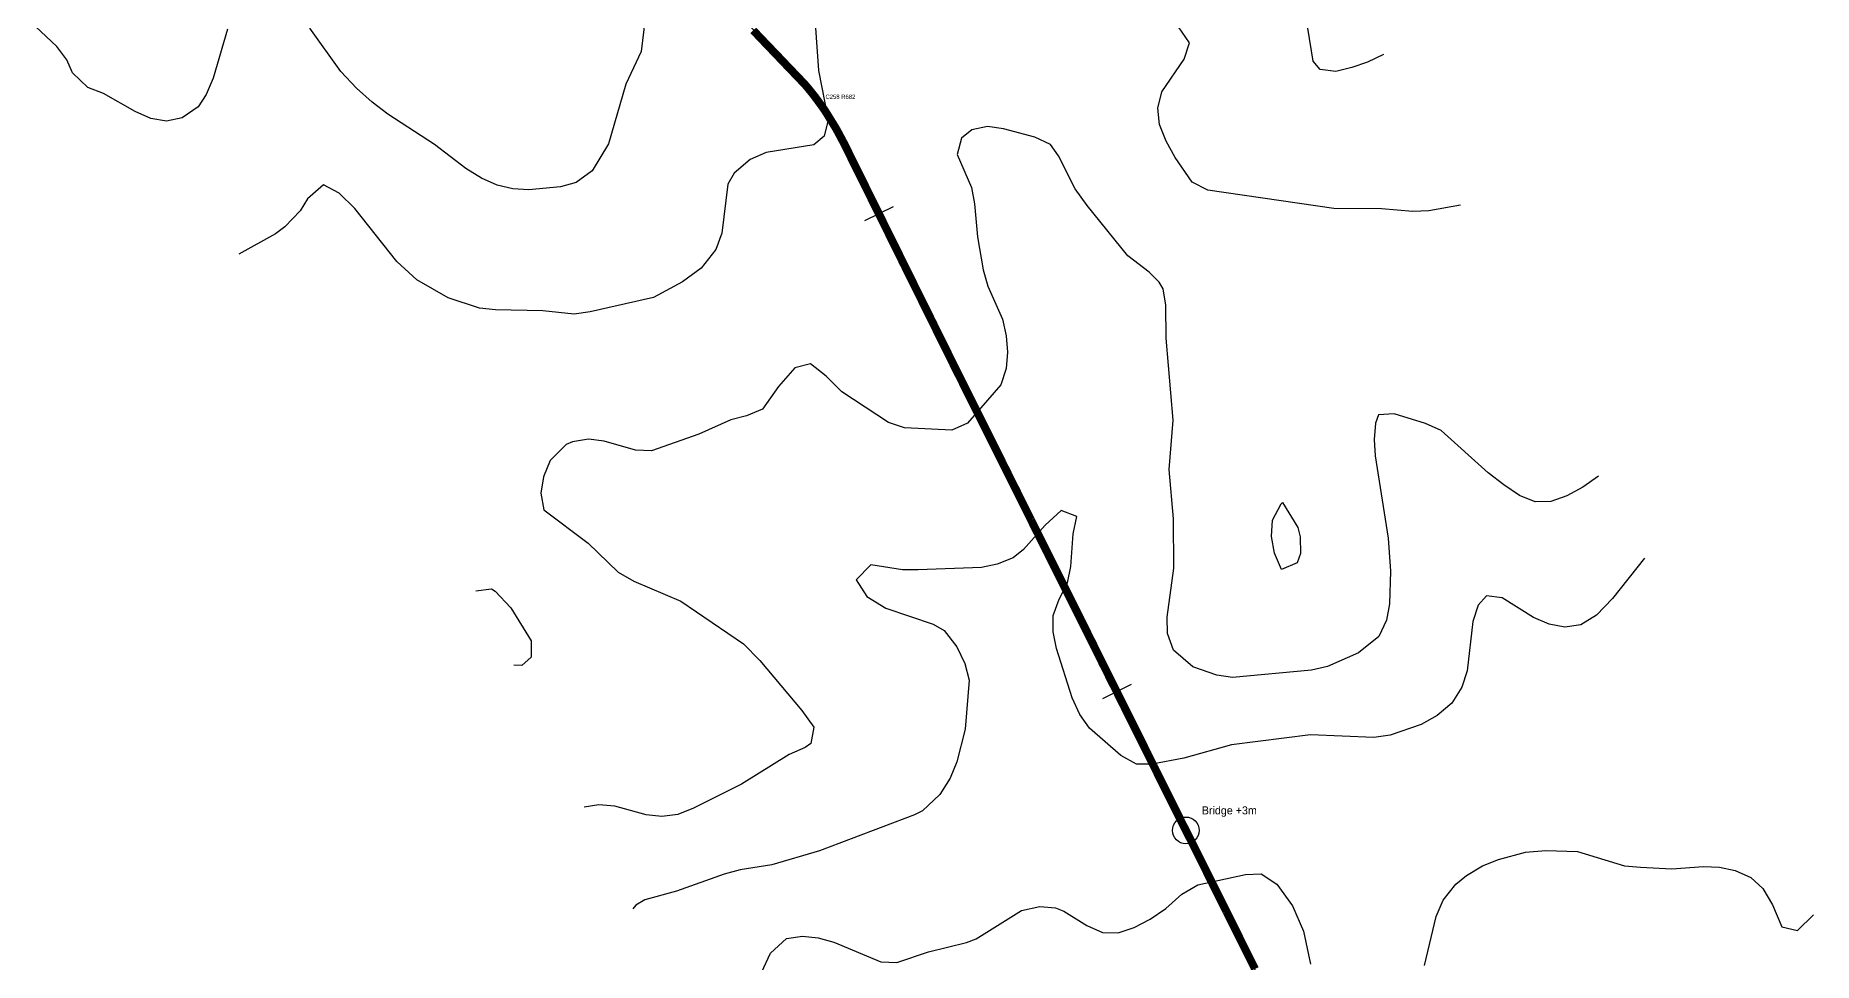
# Model space of a CAD drawing. Header units: metres. Extents: x 697254 to 930473, y 8023396 to 8227001.
# Drawn here: x 797359 to 800692, y 8121724 to 8123461 of the extents above; entities that cross this region are included whole.
import ezdxf

# ---------------------------------------------------------------- set-up
doc = ezdxf.new("R2010")
doc.units = ezdxf.units.M
for name, color, linetype in [('ALIGNMENT_FITTED', 4, 'Continuous'), ('CENTRELINE', 7, 'Continuous'), ('CHAINAGE', 7, 'Continuous'), ('CONTOUR_10M', 33, 'Continuous'), ('CONTOUR_INDEX_50M', 34, 'Continuous'), ('CURVE_LABELS', 4, 'Continuous'), ('GRADE_0-4', 3, 'Continuous'), ('GRADE_4-6', 2, 'Continuous'), ('PROFILE_FLAGS', 6, 'Continuous')]:
    doc.layers.add(name, color=color, linetype=linetype)

msp = doc.modelspace()

# ---------------------------------------------------------------- linework, layer by layer
at = {"layer": 'ALIGNMENT_FITTED'}
for p, q in [((798760.6, 8123414.5), (797749.3, 8124456.9)), ((799777.3, 8121445.6), (798881.5, 8123243.7))]:
    msp.add_line(p, q, dxfattribs=at)
msp.add_arc((798271.1, 8122939.6), 682, 26.4809, 44.1323, dxfattribs=at)
at = {"layer": 'CENTRELINE'}
msp.add_polyline3d([(799640.7, 8121720.9, 1145.2), (799636.2, 8121729.9, 1145.2), (799631.7, 8121738.9, 1145.1), (799627.3, 8121747.8, 1144.9), (799622.8, 8121756.8, 1144.9), (799618.3, 8121765.7, 1144.8), (799613.9, 8121774.7, 1144.5), (799609.4, 8121783.6, 1143.9), (799604.9, 8121792.6, 1143.7), (799600.5, 8121801.5, 1143.6), (799596, 8121810.5, 1143.5), (799591.5, 8121819.5, 1143.3), (799587.1, 8121828.4, 1142.7), (799582.6, 8121837.4, 1142.1), (799578.1, 8121846.3, 1141.4), (799573.7, 8121855.3, 1140.7), (799569.2, 8121864.2, 1140.1), (799564.8, 8121873.2, 1139.7), (799560.3, 8121882.1, 1139.4), (799555.8, 8121891.1, 1138.9), (799551.4, 8121900.1, 1138.1), (799546.9, 8121909, 1137.1), (799542.4, 8121918, 1136.3), (799538, 8121926.9, 1135.6), (799533.5, 8121935.9, 1135.5), (799529, 8121944.8, 1135.4), (799524.5, 8121953.8, 1135.3), (799520, 8121962.7, 1135.2), (799515.4, 8121971.6, 1135), (799510.9, 8121980.5, 1134.9), (799506.4, 8121989.5, 1134.8), (799502, 8121998.4, 1134.7), (799497.5, 8122007.4, 1134.6), (799493.1, 8122016.3, 1135.3), (799488.6, 8122025.3, 1135.8), (799484.1, 8122034.3, 1136.2), (799479.7, 8122043.2, 1136.8), (799475.2, 8122052.2, 1137.5), (799470.7, 8122061.1, 1138), (799466.3, 8122070.1, 1138.6), (799461.8, 8122079.1, 1139), (799457.4, 8122088, 1139.3), (799452.9, 8122097, 1139.6), (799448.4, 8122105.9, 1140.1), (799444, 8122114.9, 1140.6), (799439.5, 8122123.8, 1140.9), (799435.1, 8122132.8, 1141.3), (799430.6, 8122141.8, 1141.7), (799426.1, 8122150.7, 1142), (799421.7, 8122159.7, 1142.5), (799417.2, 8122168.6, 1142.9), (799412.8, 8122177.6, 1143.2), (799408.3, 8122186.5, 1143.4), (799403.8, 8122195.5, 1143.8), (799399.4, 8122204.5, 1144.1), (799394.9, 8122213.4, 1144.6), (799390.4, 8122222.4, 1144.9), (799386, 8122231.3, 1144.9), (799381.5, 8122240.3, 1144.9), (799377, 8122249.2, 1144.8), (799372.5, 8122258.2, 1144.6), (799368.1, 8122267.1, 1144.4), (799363.6, 8122276.1, 1144.2), (799359.1, 8122285, 1144.2), (799354.7, 8122294, 1144.2), (799350.2, 8122302.9, 1144.1), (799345.7, 8122311.9, 1144), (799341.3, 8122320.9, 1143.8), (799336.8, 8122329.8, 1143.6), (799332.3, 8122338.8, 1143.6), (799327.9, 8122347.7, 1143.4), (799323.4, 8122356.7, 1143), (799318.9, 8122365.6, 1142.5), (799314.5, 8122374.6, 1141.9), (799310, 8122383.5, 1141.5), (799305.5, 8122392.5, 1141.3), (799301, 8122401.4, 1141), (799296.6, 8122410.4, 1140.5), (799292.1, 8122419.3, 1139.9), (799287.6, 8122428.3, 1139.1), (799283.2, 8122437.3, 1138.3), (799278.7, 8122446.2, 1137.9), (799274.2, 8122455.2, 1137.8), (799269.8, 8122464.1, 1137.7), (799265.3, 8122473.1, 1137.8), (799260.8, 8122482, 1137.9), (799256.4, 8122491, 1137.6), (799251.9, 8122499.9, 1137.3), (799247.4, 8122508.9, 1137.9), (799242.9, 8122517.8, 1138.7), (799238.5, 8122526.8, 1139.3), (799234, 8122535.7, 1140), (799229.5, 8122544.7, 1140.5), (799225.1, 8122553.7, 1141), (799220.6, 8122562.6, 1141.5), (799216.1, 8122571.6, 1142.1), (799211.7, 8122580.5, 1142.6), (799207.2, 8122589.5, 1143), (799202.7, 8122598.4, 1143.4), (799198.3, 8122607.4, 1143.8), (799193.8, 8122616.3, 1144.2), (799189.3, 8122625.3, 1144.9), (799184.8, 8122634.2, 1145.6), (799180.4, 8122643.2, 1146.2), (799175.9, 8122652.1, 1146.6), (799171.4, 8122661.1, 1146.9), (799167, 8122670, 1147.1), (799162.5, 8122679, 1147.4), (799158, 8122688, 1147.9), (799153.6, 8122696.9, 1148.2), (799149.1, 8122705.9, 1148.4), (799144.6, 8122714.8, 1148.3), (799140.1, 8122723.8, 1148.5), (799135.7, 8122732.7, 1148.7), (799131.2, 8122741.7, 1149.1), (799126.7, 8122750.6, 1149.7), (799122.3, 8122759.6, 1150.1), (799117.8, 8122768.5, 1150.4), (799113.3, 8122777.5, 1150.5), (799108.9, 8122786.4, 1150.8), (799104.4, 8122795.4, 1151.1), (799099.9, 8122804.4, 1151.4), (799095.5, 8122813.3, 1151.8), (799091, 8122822.3, 1152.2), (799086.5, 8122831.2, 1152.4), (799082, 8122840.2, 1152.4), (799077.6, 8122849.1, 1152.5), (799073.1, 8122858.1, 1152.6), (799068.7, 8122867.1, 1152.7), (799064.3, 8122876, 1152.7), (799059.8, 8122885, 1152.7), (799055.4, 8122894, 1152.8), (799050.9, 8122902.9, 1152.9), (799046.5, 8122911.9, 1153.1), (799042.1, 8122920.9, 1153.3), (799037.6, 8122929.8, 1153.4), (799033.2, 8122938.8, 1153.5), (799028.7, 8122947.8, 1153.6), (799024.3, 8122956.7, 1153.7), (799019.9, 8122965.7, 1153.8), (799015.4, 8122974.7, 1154.2), (799011, 8122983.6, 1154.3), (799006.5, 8122992.6, 1153.9), (799002.1, 8123001.6, 1154), (798997.7, 8123010.5, 1154), (798993.2, 8123019.5, 1153.9), (798988.8, 8123028.5, 1154.1), (798984.3, 8123037.4, 1154.3), (798979.9, 8123046.4, 1154.4), (798975.5, 8123055.4, 1154.4), (798971, 8123064.4, 1154.5), (798966.6, 8123073.3, 1154.6), (798962.1, 8123082.3, 1154.8), (798957.7, 8123091.3, 1155.4), (798953.3, 8123100.2, 1156), (798948.8, 8123109.2, 1156.4), (798944.4, 8123118.2, 1156.7), (798939.9, 8123127.1, 1156.8), (798935.5, 8123136.1, 1157), (798931, 8123145.1, 1157.3), (798926.6, 8123154, 1157.6), (798922.2, 8123163, 1157.7), (798917.7, 8123172, 1157.5), (798913.3, 8123180.9, 1157.1), (798908.8, 8123189.9, 1157.1), (798904.4, 8123198.8, 1157.2), (798899.9, 8123207.8, 1157.8), (798895.5, 8123216.8, 1158.2), (798891, 8123225.7, 1158.5), (798886.6, 8123234.7, 1158.8), (798882.2, 8123243.7, 1159), (798877.8, 8123252.7, 1159.1), (798873.2, 8123261.6, 1159.2), (798868.5, 8123270.4, 1159.3), (798863.8, 8123279.3, 1159.4), (798858.9, 8123288, 1159.7), (798853.7, 8123296.5, 1160), (798848.4, 8123305, 1160.4), (798843.2, 8123313.6, 1160.4), (798837.8, 8123322, 1160.5), (798832, 8123330.1, 1160.6), (798826.1, 8123338.2, 1160.6), (798820.2, 8123346.3, 1160.7), (798814, 8123354.1, 1160.8), (798807.7, 8123361.9, 1160.9), (798801.2, 8123369.5, 1161.1), (798794.3, 8123376.8, 1161.3), (798787.4, 8123384, 1161.7), (798780.5, 8123391.2, 1162.3), (798773.5, 8123398.5, 1163), (798766.6, 8123405.7, 1163.4), (798759.7, 8123412.9, 1163.5), (798752.8, 8123420.2, 1163.4), (798745.9, 8123427.4, 1163.5), (798739, 8123434.6, 1163.8), (798732, 8123441.9, 1164.1), (798725.1, 8123449.1, 1164.5), (798718.2, 8123456.3, 1164.9), (798711.3, 8123463.6, 1165.3)], dxfattribs=at)
at = {"layer": 'CHAINAGE'}
for p, q in [((798966.8, 8123140.4), (798913, 8123113.8)), ((799412.8, 8122244.7), (799359.1, 8122217.9))]:
    msp.add_line(p, q, dxfattribs=at)
at = {"layer": 'CONTOUR_10M'}
for points, elevation in [([(798818, 8123519), (798826.7, 8123395.8), (798844.8, 8123303.3), (798837.2, 8123272.6), (798817.7, 8123256.2), (798728.7, 8123241.8), (798698.9, 8123228.8), (798668.9, 8123203.4), (798656.7, 8123182.9), (798645.4, 8123090.7), (798634, 8123060.1), (798607.1, 8123025.1), (798571.6, 8122999.5), (798517.5, 8122970.5), (798398.7, 8122943.4), (798369, 8122938.9), (798309.9, 8122945.1), (798221.1, 8122946.8), (798191.5, 8122950.5), (798132.6, 8122969.3), (798073.9, 8123003.3), (798036.2, 8123037.9), (797957.3, 8123137.2), (797928.1, 8123165.6), (797898.7, 8123181.4), (797868.7, 8123155.2), (797854.8, 8123132.8), (797826.1, 8123102.4), (797808.6, 8123089.5), (797740, 8123051.3)], 1160), ([(797719, 8123473.1), (797691.9, 8123381.2), (797678.5, 8123350.7), (797663.9, 8123327.6), (797634, 8123306.8), (797604.3, 8123300.6), (797574.8, 8123305.7), (797545.4, 8123318.5), (797486.6, 8123352.2), (797457.2, 8123363.5), (797428, 8123391.3), (797417.3, 8123415.9), (797399.1, 8123440.6), (797358.9, 8123478.3)], 1170), ([(798501.9, 8123492.8), (798494.3, 8123431.3), (798465.5, 8123370.2), (798432.8, 8123258.3), (798402.5, 8123207.6), (798372.6, 8123185.6), (798342.8, 8123177.9), (798283.5, 8123171.7), (798253.9, 8123173.6), (798224.4, 8123180.7), (798195, 8123193.7), (798165.7, 8123211.9), (798107.1, 8123257.2), (798019.1, 8123313.5), (797989.8, 8123336.5), (797960.5, 8123362.5), (797931.4, 8123394), (797873.3, 8123475.2)], 1170), ([(800030.1, 8123143.5), (799970.7, 8123132.4), (799941.1, 8123131.3), (799882, 8123136.6), (799793.1, 8123136.8), (799556.8, 8123171.3), (799527.4, 8123186.6), (799495.7, 8123232.4), (799478.4, 8123263.4), (799465.8, 8123294.4), (799463.1, 8123325.2), (799470.6, 8123355.8), (799512.4, 8123416.8), (799522.3, 8123447.4), (799501.9, 8123477.4)], 1160), ([(799886.1, 8123425.5), (799856.3, 8123411), (799826.5, 8123401), (799796.8, 8123394), (799767.3, 8123397.4), (799754.2, 8123413.3), (799744.3, 8123475)], 1170), ([(799693.9, 8122583.5), (799696.4, 8122586), (799725.3, 8122538.9), (799729.9, 8122521.4), (799730.1, 8122490.7), (799724.4, 8122472.9), (799694.6, 8122460.6), (799681.9, 8122491.4), (799676.3, 8122522.2), (799677.8, 8122552.9), (799693.9, 8122583.5)], 1160), ([(800375.6, 8122481.8), (800315.6, 8122405.9), (800285.6, 8122375.1), (800255.7, 8122356.7), (800226, 8122352.2), (800196.5, 8122358.3), (800167.1, 8122370.4), (800108.4, 8122407.3), (800078.8, 8122411), (800063.3, 8122393.6), (800053.3, 8122363), (800042.9, 8122270.8), (800033, 8122240.2), (800014.1, 8122209.7), (799986.8, 8122186.9), (799956.9, 8122170), (799898.4, 8122149.8), (799867.8, 8122145.8), (799749.4, 8122150.4), (799601.1, 8122132.1), (799511.9, 8122107.2), (799452.5, 8122095.8), (799422.9, 8122096), (799393.5, 8122111.9), (799335, 8122163.3), (799316.7, 8122188.9), (799302.4, 8122219.9), (799273, 8122312.6), (799266.9, 8122343.5), (799266.6, 8122374.2), (799277.8, 8122404.8), (799293.6, 8122435.4), (799299.6, 8122466.1), (799303.9, 8122527.5), (799311.1, 8122560.1), (799281.7, 8122570.8), (799251.7, 8122543.5), (799210.9, 8122498.1), (799191.6, 8122482.4), (799161.8, 8122470.3), (799132.1, 8122464.4), (799013.6, 8122459.6), (798984, 8122459.8), (798924.9, 8122469.1), (798897.5, 8122441.1), (798917.4, 8122410), (798953.3, 8122388.1), (799041.7, 8122357.8), (799062.1, 8122346.4), (799085.9, 8122315.3), (799101.4, 8122284.3), (799109.3, 8122253.4), (799101.7, 8122161.2), (799086.4, 8122099.9), (799073.8, 8122069.3), (799054.1, 8122038.9), (799021.6, 8122008.5), (799007, 8122000.8), (798828.4, 8121933.5), (798739.2, 8121906.8), (798679.9, 8121897.8), (798650.1, 8121889.8), (798560.8, 8121857.5), (798501.4, 8121841.3), (798484.5, 8121831.6), (798478.4, 8121824.6)], 1140), ([(798184.1, 8122420.4), (798213.6, 8122424.2), (798220.7, 8122420), (798249.7, 8122388.8), (798288, 8122326.7), (798287.8, 8122295.9), (798270.8, 8122280.6), (798255.8, 8122281.2)], 1160), ([(799962.8, 8121718.2), (799984.7, 8121810.1), (799998, 8121840.7), (800021.6, 8121871.1), (800041.7, 8121887.3), (800071.6, 8121905.4), (800101.3, 8121917.1), (800152.1, 8121930.8), (800190.4, 8121934.1), (800249.6, 8121932.1), (800338, 8121905.3), (800367.6, 8121902.4), (800426.8, 8121899.3), (800486.1, 8121903.9), (800515.7, 8121902.8), (800545.2, 8121896.2), (800574.6, 8121883), (800597, 8121862.9), (800615, 8121831.9), (800632.5, 8121791), (800662, 8121784.2), (800692, 8121813.6)], 1140), ([(798720.2, 8121705.2), (798736.8, 8121741.2), (798766.8, 8121769.3), (798796.5, 8121773.2), (798826.1, 8121770), (798855.6, 8121762.4), (798943.9, 8121725), (798973.5, 8121724.3), (799033, 8121743.9), (799104.4, 8121761.2), (799122.1, 8121768.3), (799207.1, 8121821.3), (799241.4, 8121828.8), (799271, 8121826.3), (799286.7, 8121820.2), (799329.7, 8121793.1), (799359.2, 8121780.3), (799388.8, 8121779.9), (799418.5, 8121789.5), (799448.3, 8121805), (799478.2, 8121825.4), (799508.2, 8121852.3), (799538.1, 8121869.5), (799627.2, 8121888.7), (799656.8, 8121889.9), (799686.2, 8121871), (799715.2, 8121830.2), (799736, 8121782.9), (799749.1, 8121721.2)], 1140)]:
    msp.add_lwpolyline(points, dxfattribs=dict(at, elevation=elevation))
at = {"layer": 'CONTOUR_INDEX_50M', "elevation": 1150}
msp.add_lwpolyline([(800289.3, 8122635.7), (800259.4, 8122614.7), (800229.6, 8122598.6), (800199.8, 8122587.8), (800170.2, 8122587.2), (800140.7, 8122599.2), (800111.4, 8122619.4), (800082.1, 8122641.9), (799994.4, 8122720.7), (799965, 8122733.9), (799906.1, 8122752), (799876.4, 8122750.4), (799871.3, 8122734.8), (799868.6, 8122704), (799870.1, 8122673.2), (799894.5, 8122519.1), (799899.2, 8122457.5), (799897.2, 8122396), (799891.8, 8122365.3), (799877.2, 8122334.7), (799839.3, 8122304.5), (799780.8, 8122279), (799751.1, 8122271.9), (799602.9, 8122258.3), (799573.3, 8122262.5), (799528.3, 8122278.2), (799492.5, 8122309.5), (799481.2, 8122340.4), (799480.3, 8122371.2), (799492.8, 8122463.3), (799492.5, 8122555.6), (799484.4, 8122648), (799491.9, 8122740.2), (799478.4, 8122894.2), (799478.1, 8122955.8), (799473.1, 8122986.6), (799465.5, 8122999.2), (799446.6, 8123017.7), (799406.9, 8123048.3), (799330.6, 8123142.5), (799308, 8123173.6), (799276.5, 8123235.5), (799261.9, 8123256.9), (799232.5, 8123270.8), (799173.5, 8123286.2), (799143.9, 8123290.4), (799114.2, 8123284.2), (799094.7, 8123268.9), (799086.8, 8123238.3), (799113.3, 8123176.4), (799119.2, 8123145.5), (799124.6, 8123083.9), (799135.6, 8123022.2), (799144.4, 8122991.3), (799171.8, 8122929.4), (799178.5, 8122898.5), (799180.9, 8122867.7), (799178.5, 8122837), (799168.5, 8122806.4), (799106.4, 8122734.8), (799076.6, 8122721.8), (798987.8, 8122725.7), (798958.3, 8122736), (798870.3, 8122793.6), (798841.1, 8122822.6), (798811.8, 8122846), (798782.1, 8122838.2), (798752, 8122803.7), (798721.8, 8122761.1), (798692, 8122748.6), (798662.3, 8122741.2), (798602.7, 8122713.9), (798513.4, 8122683.1), (798483.8, 8122684.2), (798424.9, 8122700.9), (798395.3, 8122704.5), (798365.6, 8122700), (798353.5, 8122695), (798323.7, 8122664.6), (798311, 8122634), (798306, 8122603.3), (798312.1, 8122572.5), (798394.9, 8122509.8), (798451, 8122455.7), (798480.3, 8122438.7), (798568.6, 8122400.9), (798685.9, 8122320.9), (798716.7, 8122289.8), (798795.6, 8122196.4), (798818, 8122165.3), (798812.6, 8122134.6), (798801.6, 8122127), (798771.8, 8122113.8), (798682.2, 8122058.3), (798592.7, 8122013.2), (798562.9, 8122001.5), (798533.2, 8121997.4), (798503.7, 8122000.8), (798444.7, 8122016.9), (798415.1, 8122019.2), (798387.6, 8122015.4)], dxfattribs=at)
at = {"layer": 'GRADE_0-4', "const_width": 15}
for points in [[(799184.8, 8122634.2), (799180.4, 8122643.2), (799175.9, 8122652.1), (799171.4, 8122661.1), (799167, 8122670), (799162.5, 8122679), (799158, 8122688), (799153.6, 8122696.9), (799149.1, 8122705.9), (799144.6, 8122714.8), (799140.1, 8122723.8), (799135.7, 8122732.7), (799131.2, 8122741.7), (799126.7, 8122750.6), (799122.3, 8122759.6), (799117.8, 8122768.5), (799113.3, 8122777.5), (799108.9, 8122786.4), (799104.4, 8122795.4), (799099.9, 8122804.4), (799095.5, 8122813.3), (799091, 8122822.3), (799086.5, 8122831.2), (799082, 8122840.2), (799077.6, 8122849.1), (799073.1, 8122858.1), (799068.7, 8122867.1), (799064.3, 8122876), (799059.8, 8122885), (799055.4, 8122894), (799050.9, 8122902.9), (799046.5, 8122911.9), (799042.1, 8122920.9), (799037.6, 8122929.8), (799033.2, 8122938.8), (799028.7, 8122947.8), (799024.3, 8122956.7), (799019.9, 8122965.7), (799015.4, 8122974.7), (799011, 8122983.6), (799006.5, 8122992.6), (799002.1, 8123001.6), (798997.7, 8123010.5), (798993.2, 8123019.5), (798988.8, 8123028.5), (798984.3, 8123037.4), (798979.9, 8123046.4), (798975.5, 8123055.4), (798971, 8123064.4), (798966.6, 8123073.3), (798962.1, 8123082.3), (798957.7, 8123091.3), (798953.3, 8123100.2), (798948.8, 8123109.2), (798944.4, 8123118.2), (798939.9, 8123127.1), (798935.5, 8123136.1), (798931, 8123145.1), (798926.6, 8123154), (798922.2, 8123163), (798917.7, 8123172), (798913.3, 8123180.9), (798908.8, 8123189.9), (798904.4, 8123198.8), (798899.9, 8123207.8), (798895.5, 8123216.8), (798891, 8123225.7), (798886.6, 8123234.7), (798882.2, 8123243.7), (798877.8, 8123252.7), (798873.2, 8123261.6), (798868.5, 8123270.4), (798863.8, 8123279.3), (798858.9, 8123288), (798853.7, 8123296.5), (798848.4, 8123305), (798843.2, 8123313.6), (798837.8, 8123322), (798832, 8123330.1), (798826.1, 8123338.2), (798820.2, 8123346.3), (798814, 8123354.1), (798807.7, 8123361.9), (798801.2, 8123369.5), (798794.3, 8123376.8), (798787.4, 8123384), (798780.5, 8123391.2), (798773.5, 8123398.5), (798766.6, 8123405.7), (798759.7, 8123412.9), (798752.8, 8123420.2), (798745.9, 8123427.4), (798739, 8123434.6), (798732, 8123441.9), (798725.1, 8123449.1), (798718.2, 8123456.3), (798711.3, 8123463.6), (798704.4, 8123470.8)], [(799430.6, 8122141.8), (799426.1, 8122150.7), (799421.7, 8122159.7), (799417.2, 8122168.6), (799412.8, 8122177.6), (799408.3, 8122186.5), (799403.8, 8122195.5), (799399.4, 8122204.5), (799394.9, 8122213.4), (799390.4, 8122222.4), (799386, 8122231.3), (799381.5, 8122240.3), (799377, 8122249.2), (799372.5, 8122258.2), (799368.1, 8122267.1), (799363.6, 8122276.1), (799359.1, 8122285), (799354.7, 8122294), (799350.2, 8122302.9), (799345.7, 8122311.9), (799341.3, 8122320.9), (799336.8, 8122329.8), (799332.3, 8122338.8), (799327.9, 8122347.7), (799323.4, 8122356.7), (799318.9, 8122365.6), (799314.5, 8122374.6), (799310, 8122383.5), (799305.5, 8122392.5), (799301, 8122401.4), (799296.6, 8122410.4), (799292.1, 8122419.3), (799287.6, 8122428.3), (799283.2, 8122437.3), (799278.7, 8122446.2), (799274.2, 8122455.2), (799269.8, 8122464.1), (799265.3, 8122473.1), (799260.8, 8122482), (799256.4, 8122491), (799251.9, 8122499.9), (799247.4, 8122508.9), (799242.9, 8122517.8), (799238.5, 8122526.8), (799234, 8122535.7), (799229.5, 8122544.7), (799225.1, 8122553.7)], [(799538, 8121926.9), (799533.5, 8121935.9), (799529, 8121944.8), (799524.5, 8121953.8), (799520, 8121962.7), (799515.4, 8121971.6), (799510.9, 8121980.5), (799506.4, 8121989.5), (799502, 8121998.4), (799497.5, 8122007.4), (799493.1, 8122016.3), (799488.6, 8122025.3), (799484.1, 8122034.3), (799479.7, 8122043.2), (799475.2, 8122052.2), (799470.7, 8122061.1), (799466.3, 8122070.1), (799461.8, 8122079.1)], [(799645.1, 8121712), (799640.7, 8121720.9), (799636.2, 8121729.9), (799631.7, 8121738.9), (799627.3, 8121747.8), (799622.8, 8121756.8), (799618.3, 8121765.7), (799613.9, 8121774.7), (799609.4, 8121783.6), (799604.9, 8121792.6), (799600.5, 8121801.5), (799596, 8121810.5), (799591.5, 8121819.5)]]:
    msp.add_lwpolyline(points, dxfattribs=at)
at = {"layer": 'GRADE_4-6', "const_width": 15}
for points in [[(799225.1, 8122553.7), (799220.6, 8122562.6), (799216.1, 8122571.6), (799211.7, 8122580.5), (799207.2, 8122589.5), (799202.7, 8122598.4), (799198.3, 8122607.4), (799193.8, 8122616.3), (799189.3, 8122625.3), (799184.8, 8122634.2)], [(799461.8, 8122079.1), (799457.4, 8122088), (799452.9, 8122097), (799448.4, 8122105.9), (799444, 8122114.9), (799439.5, 8122123.8), (799435.1, 8122132.8), (799430.6, 8122141.8)], [(799591.5, 8121819.5), (799587.1, 8121828.4), (799582.6, 8121837.4), (799578.1, 8121846.3), (799573.7, 8121855.3), (799569.2, 8121864.2), (799564.8, 8121873.2), (799560.3, 8121882.1), (799555.8, 8121891.1), (799551.4, 8121900.1), (799546.9, 8121909), (799542.4, 8121918), (799538, 8121926.9)]]:
    msp.add_lwpolyline(points, dxfattribs=at)
at = {"layer": 'PROFILE_FLAGS'}
msp.add_circle((799515.4, 8121971.6), 25, dxfattribs=at)

# ---------------------------------------------------------------- texts
at = {"layer": 'CURVE_LABELS'}
msp.add_text('C258 R682', height=8, dxfattribs=at).set_placement((798839.9, 8123342.4))
at = {"layer": 'PROFILE_FLAGS'}
msp.add_text('Bridge +3m', height=15, dxfattribs=at).set_placement((799545.4, 8122001.6))

doc.saveas('drawing.dxf')
